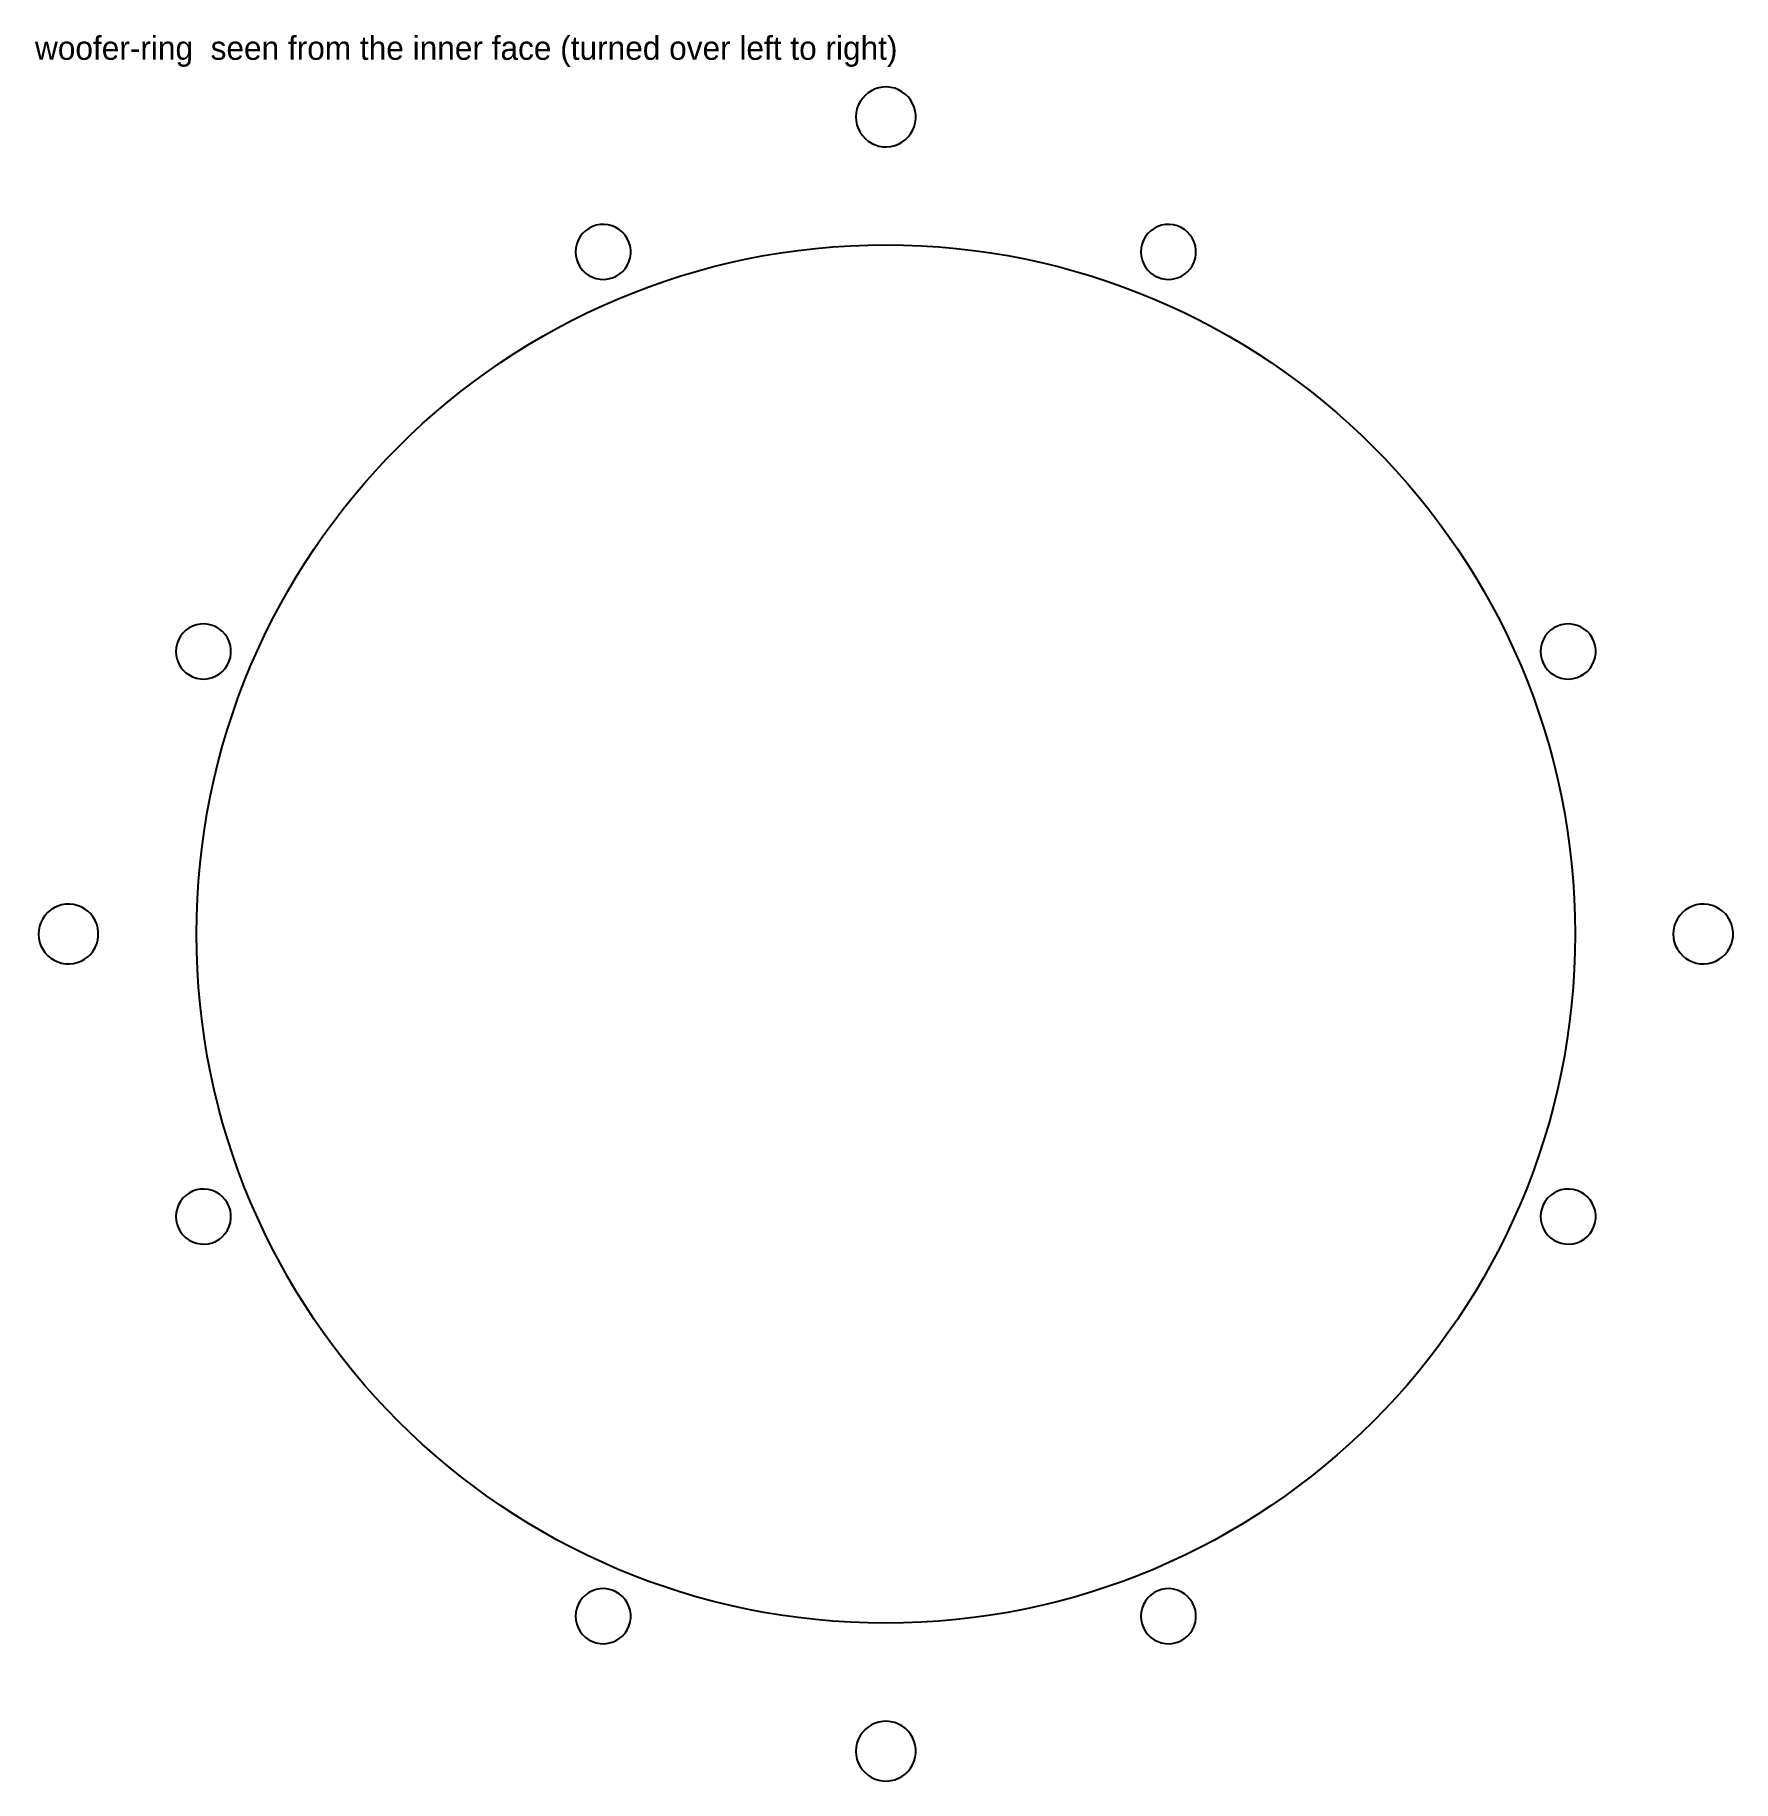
# Model space of a CAD drawing. Header units: millimetres. Extents: x 2 to 433, y 3 to 446.
import ezdxf

# ---------------------------------------------------------------- set-up
doc = ezdxf.new("R2010")
doc.units = ezdxf.units.MM
for name, color, linetype in [('NOTES', 7, 'Continuous'), ('POCKET_3.2MM_UNDERSIDE', 6, 'Continuous'), ('POCKET_4MM_UNDERSIDE', 6, 'Continuous'), ('REF_THROUGH', 8, 'Continuous')]:
    doc.layers.add(name, color=color, linetype=linetype)

msp = doc.modelspace()

# ---------------------------------------------------------------- linework, layer by layer
at = {"layer": 'POCKET_3.2MM_UNDERSIDE'}
for points in [[(210.4, 425.5), (210.47, 424.49), (210.67, 423.49), (211, 422.53), (211.46, 421.63), (212.04, 420.79), (212.72, 420.04), (213.49, 419.38), (214.35, 418.84), (215.27, 418.41), (216.24, 418.11), (217.24, 417.94), (218.25, 417.9), (219.26, 418.01), (220.25, 418.24), (221.2, 418.61), (222.09, 419.09), (222.91, 419.7), (223.64, 420.4), (224.27, 421.2), (224.78, 422.07), (225.18, 423.01), (225.45, 423.99), (225.58, 424.99), (225.58, 426.01), (225.45, 427.01), (225.18, 427.99), (224.78, 428.93), (224.27, 429.8), (223.64, 430.6), (222.91, 431.3), (222.09, 431.91), (221.2, 432.39), (220.25, 432.76), (219.26, 432.99), (218.25, 433.1), (217.24, 433.06), (216.24, 432.89), (215.27, 432.59), (214.35, 432.16), (213.49, 431.62), (212.72, 430.96), (212.04, 430.21), (211.46, 429.37), (211, 428.47), (210.67, 427.51), (210.47, 426.51), (210.4, 425.5)], [(2.9, 218), (2.97, 216.99), (3.17, 215.99), (3.5, 215.03), (3.96, 214.13), (4.54, 213.29), (5.22, 212.54), (5.99, 211.88), (6.85, 211.34), (7.77, 210.91), (8.74, 210.61), (9.74, 210.44), (10.75, 210.4), (11.76, 210.51), (12.75, 210.74), (13.7, 211.11), (14.59, 211.59), (15.41, 212.2), (16.14, 212.9), (16.77, 213.7), (17.28, 214.57), (17.68, 215.51), (17.95, 216.49), (18.08, 217.49), (18.08, 218.51), (17.95, 219.51), (17.68, 220.49), (17.28, 221.43), (16.77, 222.3), (16.14, 223.1), (15.41, 223.8), (14.59, 224.41), (13.7, 224.89), (12.75, 225.26), (11.76, 225.49), (10.75, 225.6), (9.74, 225.56), (8.74, 225.39), (7.77, 225.09), (6.85, 224.66), (5.99, 224.12), (5.22, 223.46), (4.54, 222.71), (3.96, 221.87), (3.5, 220.97), (3.17, 220.01), (2.97, 219.01), (2.9, 218)], [(417.9, 218), (417.97, 216.99), (418.17, 215.99), (418.5, 215.03), (418.96, 214.13), (419.54, 213.29), (420.22, 212.54), (420.99, 211.88), (421.85, 211.34), (422.77, 210.91), (423.74, 210.61), (424.74, 210.44), (425.75, 210.4), (426.76, 210.51), (427.75, 210.74), (428.7, 211.11), (429.59, 211.59), (430.41, 212.2), (431.14, 212.9), (431.77, 213.7), (432.28, 214.57), (432.68, 215.51), (432.95, 216.49), (433.08, 217.49), (433.08, 218.51), (432.95, 219.51), (432.68, 220.49), (432.28, 221.43), (431.77, 222.3), (431.14, 223.1), (430.41, 223.8), (429.59, 224.41), (428.7, 224.89), (427.75, 225.26), (426.76, 225.49), (425.75, 225.6), (424.74, 225.56), (423.74, 225.39), (422.77, 225.09), (421.85, 224.66), (420.99, 224.12), (420.22, 223.46), (419.54, 222.71), (418.96, 221.87), (418.5, 220.97), (418.17, 220.01), (417.97, 219.01), (417.9, 218)], [(210.4, 10.5), (210.47, 9.49), (210.67, 8.49), (211, 7.53), (211.46, 6.63), (212.04, 5.79), (212.72, 5.04), (213.49, 4.38), (214.35, 3.84), (215.27, 3.41), (216.24, 3.11), (217.24, 2.94), (218.25, 2.9), (219.26, 3.01), (220.25, 3.24), (221.2, 3.61), (222.09, 4.09), (222.91, 4.7), (223.64, 5.4), (224.27, 6.2), (224.78, 7.07), (225.18, 8.01), (225.45, 8.99), (225.58, 9.99), (225.58, 11.01), (225.45, 12.01), (225.18, 12.99), (224.78, 13.93), (224.27, 14.8), (223.64, 15.6), (222.91, 16.3), (222.09, 16.91), (221.2, 17.39), (220.25, 17.76), (219.26, 17.99), (218.25, 18.1), (217.24, 18.06), (216.24, 17.89), (215.27, 17.59), (214.35, 17.16), (213.49, 16.62), (212.72, 15.96), (212.04, 15.21), (211.46, 14.37), (211, 13.47), (210.67, 12.51), (210.47, 11.51), (210.4, 10.5)]]:
    msp.add_lwpolyline(points, close=True, dxfattribs=at)
at = {"layer": 'POCKET_4MM_UNDERSIDE'}
for points in [[(139.25, 391.23), (139.32, 390.21), (139.54, 389.21), (139.91, 388.26), (140.41, 387.37), (141.03, 386.56), (141.77, 385.85), (142.6, 385.25), (143.51, 384.78), (144.48, 384.46), (145.48, 384.27), (146.5, 384.23), (147.52, 384.34), (148.51, 384.6), (149.45, 385), (150.32, 385.53), (151.11, 386.19), (151.79, 386.95), (152.35, 387.8), (152.78, 388.73), (153.08, 389.71), (153.23, 390.72), (153.23, 391.74), (153.08, 392.75), (152.78, 393.73), (152.35, 394.65), (151.79, 395.51), (151.11, 396.27), (150.32, 396.92), (149.45, 397.45), (148.51, 397.85), (147.52, 398.11), (146.5, 398.22), (145.48, 398.19), (144.48, 398), (143.51, 397.67), (142.6, 397.2), (141.77, 396.61), (141.03, 395.9), (140.41, 395.09), (139.91, 394.2), (139.54, 393.24), (139.32, 392.25), (139.25, 391.23)], [(282.75, 391.23), (282.83, 390.21), (283.05, 389.21), (283.42, 388.26), (283.92, 387.37), (284.54, 386.56), (285.28, 385.85), (286.11, 385.25), (287.02, 384.78), (287.98, 384.46), (288.99, 384.27), (290.01, 384.23), (291.02, 384.34), (292.01, 384.6), (292.95, 385), (293.83, 385.53), (294.61, 386.19), (295.29, 386.95), (295.86, 387.8), (296.29, 388.73), (296.59, 389.71), (296.73, 390.72), (296.73, 391.74), (296.59, 392.75), (296.29, 393.73), (295.86, 394.65), (295.29, 395.51), (294.61, 396.27), (293.83, 396.92), (292.95, 397.45), (292.01, 397.85), (291.02, 398.11), (290.01, 398.22), (288.99, 398.19), (287.98, 398), (287.02, 397.67), (286.11, 397.2), (285.28, 396.61), (284.54, 395.9), (283.92, 395.09), (283.42, 394.2), (283.05, 393.24), (282.83, 392.25), (282.75, 391.23)], [(37.77, 289.75), (37.85, 288.73), (38.07, 287.74), (38.43, 286.78), (38.93, 285.89), (39.56, 285.08), (40.29, 284.37), (41.13, 283.78), (42.03, 283.31), (43, 282.98), (44.01, 282.8), (45.03, 282.76), (46.04, 282.87), (47.03, 283.13), (47.97, 283.53), (48.85, 284.06), (49.63, 284.71), (50.31, 285.47), (50.88, 286.33), (51.31, 287.25), (51.61, 288.23), (51.75, 289.24), (51.75, 290.26), (51.61, 291.28), (51.31, 292.25), (50.88, 293.18), (50.31, 294.03), (49.63, 294.79), (48.85, 295.45), (47.97, 295.98), (47.03, 296.38), (46.04, 296.64), (45.03, 296.75), (44.01, 296.71), (43, 296.53), (42.03, 296.2), (41.13, 295.73), (40.29, 295.13), (39.56, 294.42), (38.93, 293.62), (38.43, 292.72), (38.07, 291.77), (37.85, 290.77), (37.77, 289.75)], [(384.23, 289.75), (384.3, 288.73), (384.52, 287.74), (384.89, 286.78), (385.39, 285.89), (386.01, 285.08), (386.75, 284.37), (387.58, 283.78), (388.49, 283.31), (389.46, 282.98), (390.46, 282.8), (391.48, 282.76), (392.5, 282.87), (393.49, 283.13), (394.43, 283.53), (395.3, 284.06), (396.09, 284.71), (396.77, 285.47), (397.33, 286.33), (397.77, 287.25), (398.06, 288.23), (398.21, 289.24), (398.21, 290.26), (398.06, 291.28), (397.77, 292.25), (397.33, 293.18), (396.77, 294.03), (396.09, 294.79), (395.3, 295.45), (394.43, 295.98), (393.49, 296.38), (392.5, 296.64), (391.48, 296.75), (390.46, 296.71), (389.46, 296.53), (388.49, 296.2), (387.58, 295.73), (386.75, 295.13), (386.01, 294.42), (385.39, 293.62), (384.89, 292.72), (384.52, 291.77), (384.3, 290.77), (384.23, 289.75)], [(37.77, 146.25), (37.85, 145.23), (38.07, 144.23), (38.43, 143.28), (38.93, 142.38), (39.56, 141.58), (40.29, 140.87), (41.13, 140.27), (42.03, 139.8), (43, 139.47), (44.01, 139.29), (45.03, 139.25), (46.04, 139.36), (47.03, 139.62), (47.97, 140.02), (48.85, 140.55), (49.63, 141.21), (50.31, 141.97), (50.88, 142.82), (51.31, 143.75), (51.61, 144.72), (51.75, 145.74), (51.75, 146.76), (51.61, 147.77), (51.31, 148.75), (50.88, 149.67), (50.31, 150.53), (49.63, 151.29), (48.85, 151.94), (47.97, 152.47), (47.03, 152.87), (46.04, 153.13), (45.03, 153.24), (44.01, 153.2), (43, 153.02), (42.03, 152.69), (41.13, 152.22), (40.29, 151.63), (39.56, 150.92), (38.93, 150.11), (38.43, 149.22), (38.07, 148.26), (37.85, 147.27), (37.77, 146.25)], [(384.23, 146.25), (384.3, 145.23), (384.52, 144.23), (384.89, 143.28), (385.39, 142.38), (386.01, 141.58), (386.75, 140.87), (387.58, 140.27), (388.49, 139.8), (389.46, 139.47), (390.46, 139.29), (391.48, 139.25), (392.5, 139.36), (393.49, 139.62), (394.43, 140.02), (395.3, 140.55), (396.09, 141.21), (396.77, 141.97), (397.33, 142.82), (397.77, 143.75), (398.06, 144.72), (398.21, 145.74), (398.21, 146.76), (398.06, 147.77), (397.77, 148.75), (397.33, 149.67), (396.77, 150.53), (396.09, 151.29), (395.3, 151.94), (394.43, 152.47), (393.49, 152.87), (392.5, 153.13), (391.48, 153.24), (390.46, 153.2), (389.46, 153.02), (388.49, 152.69), (387.58, 152.22), (386.75, 151.63), (386.01, 150.92), (385.39, 150.11), (384.89, 149.22), (384.52, 148.26), (384.3, 147.27), (384.23, 146.25)], [(139.25, 44.77), (139.32, 43.75), (139.54, 42.76), (139.91, 41.8), (140.41, 40.91), (141.03, 40.1), (141.77, 39.39), (142.6, 38.8), (143.51, 38.33), (144.48, 38), (145.48, 37.81), (146.5, 37.78), (147.52, 37.89), (148.51, 38.15), (149.45, 38.55), (150.32, 39.08), (151.11, 39.73), (151.79, 40.49), (152.35, 41.35), (152.78, 42.27), (153.08, 43.25), (153.23, 44.26), (153.23, 45.28), (153.08, 46.29), (152.78, 47.27), (152.35, 48.2), (151.79, 49.05), (151.11, 49.81), (150.32, 50.47), (149.45, 51), (148.51, 51.4), (147.52, 51.66), (146.5, 51.77), (145.48, 51.73), (144.48, 51.54), (143.51, 51.22), (142.6, 50.75), (141.77, 50.15), (141.03, 49.44), (140.41, 48.63), (139.91, 47.74), (139.54, 46.79), (139.32, 45.79), (139.25, 44.77)], [(282.75, 44.77), (282.83, 43.75), (283.05, 42.76), (283.42, 41.8), (283.92, 40.91), (284.54, 40.1), (285.28, 39.39), (286.11, 38.8), (287.02, 38.33), (287.98, 38), (288.99, 37.81), (290.01, 37.78), (291.02, 37.89), (292.01, 38.15), (292.95, 38.55), (293.83, 39.08), (294.61, 39.73), (295.29, 40.49), (295.86, 41.35), (296.29, 42.27), (296.59, 43.25), (296.73, 44.26), (296.73, 45.28), (296.59, 46.29), (296.29, 47.27), (295.86, 48.2), (295.29, 49.05), (294.61, 49.81), (293.83, 50.47), (292.95, 51), (292.01, 51.4), (291.02, 51.66), (290.01, 51.77), (288.99, 51.73), (287.98, 51.54), (287.02, 51.22), (286.11, 50.75), (285.28, 50.15), (284.54, 49.44), (283.92, 48.63), (283.42, 47.74), (283.05, 46.79), (282.83, 45.79), (282.75, 44.77)]]:
    msp.add_lwpolyline(points, close=True, dxfattribs=at)
at = {"layer": 'REF_THROUGH'}
msp.add_circle((218, 218), 175, dxfattribs=at)

# ---------------------------------------------------------------- texts
at = {"layer": 'NOTES'}
msp.add_text('woofer-ring  seen from the inner face (turned over left to right)', height=6, dxfattribs=at).set_placement((2, 440))

doc.saveas('drawing.dxf')
